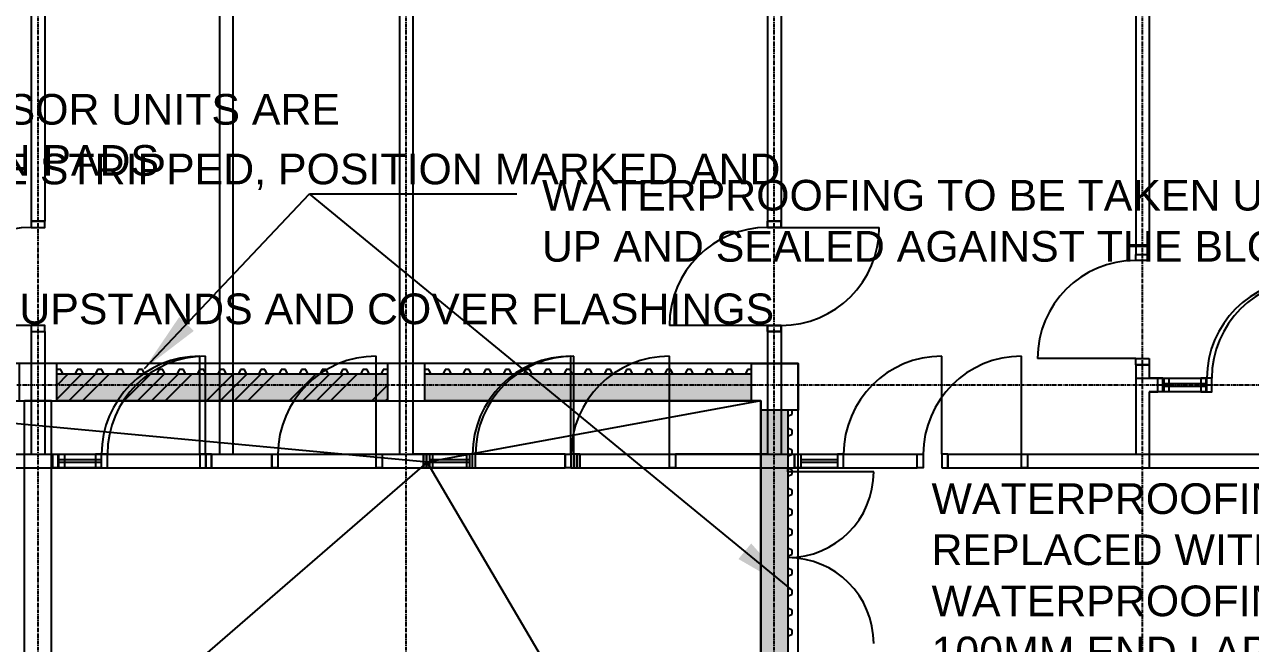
# Model space of a CAD drawing. Header units: millimetres. Extents: x -27283 to 30143, y -18440 to 22926.
# Drawn here: x 6357 to 16347, y 3168 to 8215 of the extents above; entities that cross this region are included whole.
import ezdxf

# ---------------------------------------------------------------- set-up
doc = ezdxf.new("R2010")
doc.units = ezdxf.units.MM
doc.linetypes.add('PCENTRE', pattern=[50.8, 31.75, -6.35, 6.35, -6.35])
doc.linetypes.add('PCENTRE2', pattern=[28.575, 19.05, -3.175, 3.175, -3.175])
for name, color, linetype in [('11th Floor - Doors Windows and Openings', 7, 'Continuous'), ('11th Floor - Walls', 7, 'Continuous'), ('Boundaries_and_building_grids', 140, 'PCENTRE2'), ('Lift Motor Room Roof - Hatch', 7, 'Continuous'), ('Lift Motor Room Roof - Roofs', 7, 'Continuous'), ('Lift Motor Room Roof - Structural Members', 7, 'Continuous'), ('Lift Motor Room Roof - Text and Leaders', 7, 'Continuous'), ('Lift Motor Room Roof - Walls', 7, 'Continuous'), ('Roof - Structural Members', 7, 'Continuous'), ('Roof - Text and Leaders', 7, 'Continuous'), ('Roof - Walls', 7, 'Continuous'), ('Sixth Floor - Doors Windows and Openings', 7, 'Continuous'), ('Sixth Floor - Walls', 7, 'Continuous'), ('Tenth Floor - Doors Windows and Openings', 7, 'Continuous'), ('Tenth Floor - Walls', 7, 'Continuous')]:
    doc.layers.add(name, color=color, linetype=linetype)
doc.styles.add('Arial1', font='arial.ttf')
doc.dimstyles.new('ISO-25', dxfattribs={"dimtxt": 2.5, "dimasz": 2.5, "dimexe": 1.25, "dimexo": 0.625, "dimtad": 1, "dimtxsty": 'Standard', "dimcen": 2.5, "dimadec": 0, "dimazin": 0, "dimtfac": 1, "dimtmove": 0, "dimatfit": 3, "dimfxl": 1, "dimarcsym": 0})
pattern_1 = [(90, (0, 0), (-25, 2e-15), [0.25, -199.75]), (90, (0.98, 2.5), (-25, 2e-15), [0.25, -199.75]), (90, (1.955, 5), (-25, 2e-15), [0.25, -199.75]), (90, (2.917, 7.5), (-25, 2e-15), [0.25, -199.75]), (90, (3.862, 10), (-25, 2e-15), [0.25, -199.75]), (90, (4.782, 12.5), (-25, 2e-15), [0.25, -199.75]), (90, (5.675, 15), (-25, 2e-15), [0.25, -199.75]), (90, (6.53, 17.5), (-25, 2e-15), [0.25, -199.75]), (90, (7.348, 20), (-25, 2e-15), [0.25, -199.75]), (90, (8.117, 22.5), (-25, 2e-15), [0.25, -199.75]), (90, (8.84, 25), (-25, 2e-15), [0.25, -199.75]), (90, (9.505, 27.5), (-25, 2e-15), [0.25, -199.75]), (90, (10.113, 30), (-25, 2e-15), [0.25, -199.75]), (90, (10.658, 32.5), (-25, 2e-15), [0.25, -199.75]), (90, (11.137, 35), (-25, 2e-15), [0.25, -199.75]), (90, (11.547, 37.5), (-25, 2e-15), [0.25, -199.75]), (90, (11.887, 40), (-25, 2e-15), [0.25, -199.75]), (90, (12.155, 42.5), (-25, 2e-15), [0.25, -199.75]), (90, (12.345, 45), (-25, 2e-15), [0.25, -199.75]), (90, (12.463, 47.5), (-25, 2e-15), [0.25, -199.75]), (90, (12.5, 50), (-25, 2e-15), [0.25, -199.75]), (90, (0.98, 97.5), (-25, 2e-15), [0.25, -199.75]), (90, (1.955, 95), (-25, 2e-15), [0.25, -199.75]), (90, (2.917, 92.5), (-25, 2e-15), [0.25, -199.75]), (90, (3.862, 90), (-25, 2e-15), [0.25, -199.75]), (90, (4.782, 87.5), (-25, 2e-15), [0.25, -199.75]), (90, (5.675, 85), (-25, 2e-15), [0.25, -199.75]), (90, (6.53, 82.5), (-25, 2e-15), [0.25, -199.75]), (90, (7.348, 80), (-25, 2e-15), [0.25, -199.75]), (90, (8.117, 77.5), (-25, 2e-15), [0.25, -199.75]), (90, (8.84, 75), (-25, 2e-15), [0.25, -199.75]), (90, (9.505, 72.5), (-25, 2e-15), [0.25, -199.75]), (90, (10.113, 70), (-25, 2e-15), [0.25, -199.75]), (90, (10.658, 67.5), (-25, 2e-15), [0.25, -199.75]), (90, (11.137, 65), (-25, 2e-15), [0.25, -199.75]), (90, (11.547, 62.5), (-25, 2e-15), [0.25, -199.75]), (90, (11.887, 60), (-25, 2e-15), [0.25, -199.75]), (90, (12.155, 57.5), (-25, 2e-15), [0.25, -199.75]), (90, (12.345, 55), (-25, 2e-15), [0.25, -199.75]), (90, (12.463, 52.5), (-25, 2e-15), [0.25, -199.75]), (90, (-0.98, 102.5), (-25, 2e-15), [0.25, -199.75]), (90, (-1.955, 105), (-25, 2e-15), [0.25, -199.75]), (90, (-2.917, 107.5), (-25, 2e-15), [0.25, -199.75]), (90, (-3.862, 110), (-25, 2e-15), [0.25, -199.75]), (90, (-4.782, 112.5), (-25, 2e-15), [0.25, -199.75]), (90, (-5.675, 115), (-25, 2e-15), [0.25, -199.75]), (90, (-6.53, 117.5), (-25, 2e-15), [0.25, -199.75]), (90, (-7.348, 120), (-25, 2e-15), [0.25, -199.75]), (90, (-8.117, 122.5), (-25, 2e-15), [0.25, -199.75]), (90, (-8.84, 125), (-25, 2e-15), [0.25, -199.75]), (90, (-9.505, 127.5), (-25, 2e-15), [0.25, -199.75]), (90, (-10.113, 130), (-25, 2e-15), [0.25, -199.75]), (90, (-10.658, 132.5), (-25, 2e-15), [0.25, -199.75]), (90, (-11.137, 135), (-25, 2e-15), [0.25, -199.75]), (90, (-11.547, 137.5), (-25, 2e-15), [0.25, -199.75]), (90, (-11.887, 140), (-25, 2e-15), [0.25, -199.75]), (90, (-12.155, 142.5), (-25, 2e-15), [0.25, -199.75]), (90, (-12.345, 145), (-25, 2e-15), [0.25, -199.75]), (90, (-12.463, 147.5), (-25, 2e-15), [0.25, -199.75]), (90, (-12.5, 150), (-25, 2e-15), [0.25, -199.75]), (90, (-0.98, 197.5), (-25, 2e-15), [0.25, -199.75]), (90, (-1.955, 195), (-25, 2e-15), [0.25, -199.75]), (90, (-2.917, 192.5), (-25, 2e-15), [0.25, -199.75]), (90, (-3.862, 190), (-25, 2e-15), [0.25, -199.75]), (90, (-4.782, 187.5), (-25, 2e-15), [0.25, -199.75]), (90, (-5.675, 185), (-25, 2e-15), [0.25, -199.75]), (90, (-6.53, 182.5), (-25, 2e-15), [0.25, -199.75]), (90, (-7.348, 180), (-25, 2e-15), [0.25, -199.75]), (90, (-8.117, 177.5), (-25, 2e-15), [0.25, -199.75]), (90, (-8.84, 175), (-25, 2e-15), [0.25, -199.75]), (90, (-9.505, 172.5), (-25, 2e-15), [0.25, -199.75]), (90, (-10.113, 170), (-25, 2e-15), [0.25, -199.75]), (90, (-10.658, 167.5), (-25, 2e-15), [0.25, -199.75]), (90, (-11.137, 165), (-25, 2e-15), [0.25, -199.75]), (90, (-11.547, 162.5), (-25, 2e-15), [0.25, -199.75]), (90, (-11.887, 160), (-25, 2e-15), [0.25, -199.75]), (90, (-12.155, 157.5), (-25, 2e-15), [0.25, -199.75]), (90, (-12.345, 155), (-25, 2e-15), [0.25, -199.75]), (90, (-12.463, 152.5), (-25, 2e-15), [0.25, -199.75]), (90, (0, 100), (-25, 2e-15), [0.25, -199.75])]

msp = doc.modelspace()

# ---------------------------------------------------------------- hatches: boundary and pattern name
at = {"layer": 'Lift Motor Room Roof - Hatch', "linetype": 'Continuous'}
h = msp.add_hatch(dxfattribs=at)
h.set_pattern_fill('ANSI34', color=9, scale=25, style=0)
h.paths.add_polyline_path([(6619.7, 5365.7), (6619.7, 5145.7), (9314.7, 5145.7), (9314.7, 5365.7)])
h = msp.add_hatch(dxfattribs=at)
h.set_pattern_fill('ANSI34', color=9, scale=25, style=0)
h.paths.add_polyline_path([(6619.7, 5365.7), (6619.7, 5145.7), (9314.7, 5145.7), (9314.7, 5365.7)])
h.paths.add_polyline_path([(6619.7, 5365.7), (6619.7, 5145.7), (9314.7, 5145.7), (9314.7, 5365.7)])
at = {"layer": 'Lift Motor Room Roof - Hatch', "linetype": 'Continuous', "lineweight": -3}
h = msp.add_hatch(dxfattribs=at)
h.set_pattern_fill('GENERAL', color=8, scale=25, style=0)
h.set_pattern_definition(pattern_1)
h.paths.add_polyline_path([(6619.7, 5365.7), (6619.7, 5145.7), (9314.7, 5145.7), (9314.7, 5365.7)])
h = msp.add_hatch(dxfattribs=at)
h.set_pattern_fill('GENERAL', color=8, scale=25, style=0)
h.set_pattern_definition(pattern_1)
h.paths.add_polyline_path([(9619.7, 5365.7), (9619.7, 5145.7), (12282.2, 5145.7), (12282.2, 5365.7)])
h = msp.add_hatch(dxfattribs=at)
h.set_pattern_fill('GENERAL', color=8, scale=25, style=0)
h.set_pattern_definition(pattern_1)
h.paths.add_polyline_path([(12357.2, 5070.7), (12357.2, 2428.2), (12577.2, 2428.2), (12577.2, 5070.7)])

# ---------------------------------------------------------------- linework, layer by layer
at = {"layer": '11th Floor - Doors Windows and Openings', "color": 1, "linetype": 'Continuous', "lineweight": -3}
for p, q in [((12522.2, 6560.7, 37950), (13322.2, 6560.7, 37950)), ((6412.2, 5760.7, 37950), (5612.2, 5760.7, 37950)), ((9222.7, 4710.7, 37950), (9222.7, 5510.7, 37950)), ((11612.2, 4710.7, 37950), (11612.2, 5510.7, 37950)), ((14481.3, 4710.7, 37950), (14481.3, 5510.7, 37950))]:
    msp.add_line(p, q, dxfattribs=at)
at = {"layer": '11th Floor - Doors Windows and Openings', "color": 1, "linetype": 'Continuous', "lineweight": -3, "elevation": 37950}
for points in [[(6412.2, 6610.7), (6412.2, 6560.7), (6522.2, 6560.7), (6522.2, 6610.7), (6412.2, 6610.7)], [(12522.2, 6560.7), (12522.2, 6610.7), (12412.2, 6610.7), (12412.2, 6560.7), (12522.2, 6560.7)], [(6412.2, 5760.7), (6412.2, 5710.7), (6522.2, 5710.7), (6522.2, 5760.7), (6412.2, 5760.7)], [(12522.2, 5710.7), (12522.2, 5760.7), (12412.2, 5760.7), (12412.2, 5710.7), (12522.2, 5710.7)], [(8372.7, 4710.7), (8422.7, 4710.7), (8422.7, 4600.7), (8372.7, 4600.7), (8372.7, 4710.7)], [(9222.7, 4710.7), (9272.7, 4710.7), (9272.7, 4600.7), (9222.7, 4600.7), (9222.7, 4710.7)], [(10762.2, 4710.7), (10812.2, 4710.7), (10812.2, 4600.7), (10762.2, 4600.7), (10762.2, 4710.7)], [(11612.2, 4710.7), (11662.2, 4710.7), (11662.2, 4600.7), (11612.2, 4600.7), (11612.2, 4710.7)], [(13631.3, 4710.7), (13681.3, 4710.7), (13681.3, 4600.7), (13631.3, 4600.7), (13631.3, 4710.7)], [(14481.3, 4710.7), (14531.3, 4710.7), (14531.3, 4600.7), (14481.3, 4600.7), (14481.3, 4710.7)]]:
    msp.add_lwpolyline(points, dxfattribs=at)
at = {"layer": '11th Floor - Doors Windows and Openings', "color": 1, "linetype": 'Continuous', "lineweight": -3}
for centre, start, end in [((6412.2, 5760.7, 37950), 90, 180), ((12522.2, 6560.7, 37950), 270, 0), ((9222.7, 4710.7, 37950), 90, 180), ((11612.2, 4710.7, 37950), 90, 180), ((14481.3, 4710.7, 37950), 90, 180)]:
    msp.add_arc(centre, 800, start, end, dxfattribs=at)
at = {"layer": '11th Floor - Walls', "color": 2, "linetype": 'Continuous'}
for p, q in [((6412.2, 9575.7, 37950), (6412.2, 6610.7, 37950)), ((6522.2, 9575.7, 37950), (6522.2, 6610.7, 37950)), ((12412.2, 9575.7, 37950), (12412.2, 6610.7, 37950)), ((12522.2, 9575.7, 37950), (12522.2, 6610.7, 37950)), ((9412.2, 8455.7, 37950), (9412.2, 4710.7, 37950)), ((9522.2, 8455.7, 37950), (9522.2, 4710.7, 37950)), ((6412.2, 6610.7, 37950), (6522.2, 6610.7, 37950)), ((12522.2, 6610.7, 37950), (12412.2, 6610.7, 37950)), ((6412.2, 5710.7, 37950), (6522.2, 5710.7, 37950)), ((6412.2, 5710.7, 37950), (6412.2, 4710.7, 37950)), ((6522.2, 5710.7, 37950), (6522.2, 4710.7, 37950)), ((12412.2, 5710.7, 37950), (12412.2, 4710.7, 37950)), ((12522.2, 5710.7, 37950), (12412.2, 5710.7, 37950)), ((12522.2, 5710.7, 37950), (12522.2, 4710.7, 37950)), ((5612.2, 4710.7, 37950), (6412.2, 4710.7, 37950)), ((6522.2, 4710.7, 37950), (8372.7, 4710.7, 37950)), ((8372.7, 4710.7, 37950), (8372.7, 4600.7, 37950)), ((9272.7, 4710.7, 37950), (9412.2, 4710.7, 37950)), ((9272.7, 4710.7, 37950), (9272.7, 4600.7, 37950)), ((10762.2, 4710.7, 37950), (9522.2, 4710.7, 37950)), ((10762.2, 4710.7, 37950), (10762.2, 4600.7, 37950)), ((12412.2, 4710.7, 37950), (11662.2, 4710.7, 37950)), ((11662.2, 4710.7, 37950), (11662.2, 4600.7, 37950)), ((12522.2, 4710.7, 37950), (13631.3, 4710.7, 37950)), ((13631.3, 4600.7, 37950), (13631.3, 4710.7, 37950)), ((14531.3, 4710.7, 37950), (14531.3, 4600.7, 37950)), ((14531.3, 4710.7, 37950), (18412.2, 4710.7, 37950)), ((5612.2, 4600.7, 37950), (8372.7, 4600.7, 37950)), ((9272.7, 4600.7, 37950), (10762.2, 4600.7, 37950)), ((11662.2, 4600.7, 37950), (13631.3, 4600.7, 37950)), ((14531.3, 4600.7, 37950), (18412.2, 4600.7, 37950))]:
    msp.add_line(p, q, dxfattribs=at)
at = {"layer": 'Boundaries_and_building_grids', "color": 140, "linetype": 'PCENTRE', "lineweight": -3}
for p, q in [((6467.2, -11774.3), (6467.2, 11825.7)), ((9467.2, -11774.3), (9467.2, 11825.7)), ((12467.2, -11774.3), (12467.2, 11825.7)), ((15467.2, -11774.3), (15467.2, 11825.7)), ((-27282.8, 5275.7), (25217.2, 5275.7))]:
    msp.add_line(p, q, dxfattribs=at)
at = {"layer": 'Lift Motor Room Roof - Roofs', "color": 4, "linetype": 'Continuous', "lineweight": -3}
for p, q in [((6619.7, 5365.7, 46830), (9314.7, 5365.7, 46830)), ((9619.7, 5365.7, 46830), (12282.2, 5365.7, 46830)), ((12577.2, 5070.7, 46830), (12577.2, 2428.2, 46830))]:
    msp.add_line(p, q, dxfattribs=at)
at = {"layer": 'Lift Motor Room Roof - Roofs', "color": 3, "linetype": 'Continuous', "lineweight": -3}
for p, q in [((-14422.8, 5145.7, 46830), (12357.2, 5145.7, 46830)), ((12357.2, 5145.7, 46830), (12357.2, -5094.3, 46830))]:
    msp.add_line(p, q, dxfattribs=at)
at = {"layer": 'Lift Motor Room Roof - Roofs', "color": 1, "linetype": 'Continuous', "lineweight": -3}
for p, q in [((9637.2, 4645.7, 46830), (4302.2, 5145.7, 46830)), ((12357.2, 5145.7, 46830), (9637.2, 4645.7, 46830)), ((9637.2, 4645.7, 46830), (4302.2, 25.7, 46830)), ((12357.2, 25.7, 46830), (9637.2, 4645.7, 46830))]:
    msp.add_line(p, q, dxfattribs=at)
at = {"layer": 'Lift Motor Room Roof - Structural Members', "color": 5, "linetype": 'Continuous', "lineweight": -3, "elevation": 46830}
for points in [[(6314.7, 5450.7), (6314.7, 5145.7), (6619.7, 5145.7), (6619.7, 5450.7)], [(9314.7, 5450.7), (9314.7, 5145.7), (9619.7, 5145.7), (9619.7, 5450.7)], [(12282.2, 5450.7), (12662.2, 5450.7), (12662.2, 5070.7), (12357.2, 5070.7), (12357.2, 5145.7), (12282.2, 5145.7)]]:
    msp.add_lwpolyline(points, close=True, dxfattribs=at)
at = {"layer": 'Lift Motor Room Roof - Walls', "color": 1, "linetype": 'Continuous'}
for p, q in [((6653.6, 5401.6, 46830), (6619.7, 5401.6, 46830)), ((6670.1, 5365.7, 46830), (6653.6, 5401.6, 46830)), ((6786, 5401.6, 46830), (6769.5, 5365.7, 46830)), ((6820, 5401.6, 46830), (6786, 5401.6, 46830)), ((6836.4, 5365.7, 46830), (6820, 5401.6, 46830)), ((6952.3, 5401.6, 46830), (6935.8, 5365.7, 46830)), ((6986.3, 5401.6, 46830), (6952.3, 5401.6, 46830)), ((7002.8, 5365.7, 46830), (6986.3, 5401.6, 46830)), ((7118.6, 5401.6, 46830), (7102.2, 5365.7, 46830)), ((7152.6, 5401.6, 46830), (7118.6, 5401.6, 46830)), ((7169.1, 5365.7, 46830), (7152.6, 5401.6, 46830)), ((7285, 5401.6, 46830), (7268.5, 5365.7, 46830)), ((7318.9, 5401.6, 46830), (7285, 5401.6, 46830)), ((7335.4, 5365.7, 46830), (7318.9, 5401.6, 46830)), ((7451.3, 5401.6, 46830), (7434.8, 5365.7, 46830)), ((7485.2, 5401.6, 46830), (7451.3, 5401.6, 46830)), ((7501.7, 5365.7, 46830), (7485.2, 5401.6, 46830)), ((7617.6, 5401.6, 46830), (7601.1, 5365.7, 46830)), ((7651.5, 5401.6, 46830), (7617.6, 5401.6, 46830)), ((7668, 5365.7, 46830), (7651.5, 5401.6, 46830)), ((7783.9, 5401.6, 46830), (7767.4, 5365.7, 46830)), ((7817.8, 5401.6, 46830), (7783.9, 5401.6, 46830)), ((7834.3, 5365.7, 46830), (7817.8, 5401.6, 46830)), ((7950.2, 5401.6, 46830), (7933.7, 5365.7, 46830)), ((7984.2, 5401.6, 46830), (7950.2, 5401.6, 46830)), ((8000.7, 5365.7, 46830), (7984.2, 5401.6, 46830)), ((8116.5, 5401.6, 46830), (8100.1, 5365.7, 46830)), ((8150.5, 5401.6, 46830), (8116.5, 5401.6, 46830)), ((8167, 5365.7, 46830), (8150.5, 5401.6, 46830)), ((8282.9, 5401.6, 46830), (8266.4, 5365.7, 46830)), ((8316.8, 5401.6, 46830), (8282.9, 5401.6, 46830)), ((8333.3, 5365.7, 46830), (8316.8, 5401.6, 46830)), ((8449.2, 5401.6, 46830), (8432.7, 5365.7, 46830)), ((8483.1, 5401.6, 46830), (8449.2, 5401.6, 46830)), ((8499.6, 5365.7, 46830), (8483.1, 5401.6, 46830)), ((8615.5, 5401.6, 46830), (8599, 5365.7, 46830)), ((8649.4, 5401.6, 46830), (8615.5, 5401.6, 46830)), ((8665.9, 5365.7, 46830), (8649.4, 5401.6, 46830)), ((8781.8, 5401.6, 46830), (8765.3, 5365.7, 46830)), ((8815.7, 5401.6, 46830), (8781.8, 5401.6, 46830)), ((8832.2, 5365.7, 46830), (8815.7, 5401.6, 46830)), ((8948.1, 5401.6, 46830), (8931.6, 5365.7, 46830)), ((8982.1, 5401.6, 46830), (8948.1, 5401.6, 46830)), ((8998.5, 5365.7, 46830), (8982.1, 5401.6, 46830)), ((9114.4, 5401.6, 46830), (9097.9, 5365.7, 46830)), ((9148.4, 5401.6, 46830), (9114.4, 5401.6, 46830)), ((9164.9, 5365.7, 46830), (9148.4, 5401.6, 46830)), ((9280.8, 5401.6, 46830), (9264.3, 5365.7, 46830)), ((9314.7, 5401.6, 46830), (9280.8, 5401.6, 46830)), ((9653.2, 5401.6, 46830), (9619.7, 5401.6, 46830)), ((9669.5, 5366.2, 46830), (9653.2, 5401.6, 46830)), ((9784, 5401.6, 46830), (9767.7, 5366.2, 46830)), ((9817.5, 5401.6, 46830), (9784, 5401.6, 46830)), ((9833.8, 5366.2, 46830), (9817.5, 5401.6, 46830)), ((9948.3, 5401.6, 46830), (9932, 5366.2, 46830)), ((9981.8, 5401.6, 46830), (9948.3, 5401.6, 46830)), ((9998.1, 5366.2, 46830), (9981.8, 5401.6, 46830)), ((10112.6, 5401.6, 46830), (10096.3, 5366.2, 46830)), ((10146.2, 5401.6, 46830), (10112.6, 5401.6, 46830)), ((10162.4, 5366.2, 46830), (10146.2, 5401.6, 46830)), ((10276.9, 5401.6, 46830), (10260.6, 5366.2, 46830)), ((10310.5, 5401.6, 46830), (10276.9, 5401.6, 46830)), ((10326.8, 5366.2, 46830), (10310.5, 5401.6, 46830)), ((10441.2, 5401.6, 46830), (10425, 5366.2, 46830)), ((10474.8, 5401.6, 46830), (10441.2, 5401.6, 46830)), ((10491.1, 5366.2, 46830), (10474.8, 5401.6, 46830)), ((10605.6, 5401.6, 46830), (10589.3, 5366.2, 46830)), ((10639.1, 5401.6, 46830), (10605.6, 5401.6, 46830)), ((10655.4, 5366.2, 46830), (10639.1, 5401.6, 46830)), ((10769.9, 5401.6, 46830), (10753.6, 5366.2, 46830)), ((10803.4, 5401.6, 46830), (10769.9, 5401.6, 46830)), ((10819.7, 5366.2, 46830), (10803.4, 5401.6, 46830)), ((10934.2, 5401.6, 46830), (10917.9, 5366.2, 46830)), ((10967.7, 5401.6, 46830), (10934.2, 5401.6, 46830)), ((10984, 5366.2, 46830), (10967.7, 5401.6, 46830)), ((11098.5, 5401.6, 46830), (11082.2, 5366.2, 46830)), ((11132, 5401.6, 46830), (11098.5, 5401.6, 46830)), ((11148.3, 5366.2, 46830), (11132, 5401.6, 46830)), ((11262.8, 5401.6, 46830), (11246.5, 5366.2, 46830)), ((11296.3, 5401.6, 46830), (11262.8, 5401.6, 46830)), ((11312.6, 5366.2, 46830), (11296.3, 5401.6, 46830)), ((11427.1, 5401.6, 46830), (11410.8, 5366.2, 46830)), ((11460.6, 5401.6, 46830), (11427.1, 5401.6, 46830)), ((11476.9, 5366.2, 46830), (11460.6, 5401.6, 46830)), ((11591.4, 5401.6, 46830), (11575.1, 5366.2, 46830)), ((11625, 5401.6, 46830), (11591.4, 5401.6, 46830)), ((11641.2, 5366.2, 46830), (11625, 5401.6, 46830)), ((11755.7, 5401.6, 46830), (11739.4, 5366.2, 46830)), ((11789.3, 5401.6, 46830), (11755.7, 5401.6, 46830)), ((11805.6, 5366.2, 46830), (11789.3, 5401.6, 46830)), ((11920, 5401.6, 46830), (11903.8, 5366.2, 46830)), ((11953.6, 5401.6, 46830), (11920, 5401.6, 46830)), ((11969.9, 5366.2, 46830), (11953.6, 5401.6, 46830)), ((12084.4, 5401.6, 46830), (12068.1, 5366.2, 46830)), ((12117.9, 5401.6, 46830), (12084.4, 5401.6, 46830)), ((12134.2, 5366.2, 46830), (12117.9, 5401.6, 46830)), ((12248.7, 5401.6, 46830), (12232.4, 5366.2, 46830)), ((12282.2, 5401.6, 46830), (12248.7, 5401.6, 46830)), ((6670.1, 5365.7, 46830), (6769.5, 5365.7, 46830)), ((6836.4, 5365.7, 46830), (6935.8, 5365.7, 46830)), ((7002.8, 5365.7, 46830), (7102.2, 5365.7, 46830)), ((7169.1, 5365.7, 46830), (7268.5, 5365.7, 46830)), ((7335.4, 5365.7, 46830), (7434.8, 5365.7, 46830)), ((7501.7, 5365.7, 46830), (7601.1, 5365.7, 46830)), ((7668, 5365.7, 46830), (7767.4, 5365.7, 46830)), ((7834.3, 5365.7, 46830), (7933.7, 5365.7, 46830)), ((8000.7, 5365.7, 46830), (8100.1, 5365.7, 46830)), ((8167, 5365.7, 46830), (8266.4, 5365.7, 46830)), ((8333.3, 5365.7, 46830), (8432.7, 5365.7, 46830)), ((8499.6, 5365.7, 46830), (8599, 5365.7, 46830)), ((8665.9, 5365.7, 46830), (8765.3, 5365.7, 46830)), ((8832.2, 5365.7, 46830), (8931.6, 5365.7, 46830)), ((8998.5, 5365.7, 46830), (9097.9, 5365.7, 46830)), ((9164.9, 5365.7, 46830), (9264.3, 5365.7, 46830)), ((9669.5, 5366.2, 46830), (9767.7, 5366.2, 46830)), ((9833.8, 5366.2, 46830), (9932, 5366.2, 46830)), ((9998.1, 5366.2, 46830), (10096.3, 5366.2, 46830)), ((10162.4, 5366.2, 46830), (10260.6, 5366.2, 46830)), ((10326.8, 5366.2, 46830), (10425, 5366.2, 46830)), ((10491.1, 5366.2, 46830), (10589.3, 5366.2, 46830)), ((10655.4, 5366.2, 46830), (10753.6, 5366.2, 46830)), ((10819.7, 5366.2, 46830), (10917.9, 5366.2, 46830)), ((10984, 5366.2, 46830), (11082.2, 5366.2, 46830)), ((11148.3, 5366.2, 46830), (11246.5, 5366.2, 46830)), ((11312.6, 5366.2, 46830), (11410.8, 5366.2, 46830)), ((11476.9, 5366.2, 46830), (11575.1, 5366.2, 46830)), ((11641.2, 5366.2, 46830), (11739.4, 5366.2, 46830)), ((11805.6, 5366.2, 46830), (11903.8, 5366.2, 46830)), ((11969.9, 5366.2, 46830), (12068.1, 5366.2, 46830)), ((12134.2, 5366.2, 46830), (12232.4, 5366.2, 46830)), ((12577.9, 5021.3, 46830), (12613.1, 5037.4, 46830)), ((12577.9, 5021.3, 46830), (12577.9, 4923.8, 46830)), ((12613.1, 5037.4, 46830), (12613.1, 5070.7, 46830)), ((12613.1, 4907.6, 46830), (12577.9, 4923.8, 46830)), ((12613.1, 4874.4, 46830), (12613.1, 4907.6, 46830)), ((12577.9, 4858.2, 46830), (12613.1, 4874.4, 46830)), ((12577.9, 4858.2, 46830), (12577.9, 4760.7, 46830)), ((12613.1, 4744.6, 46830), (12577.9, 4760.7, 46830)), ((12577.9, 4695.1, 46830), (12613.1, 4711.3, 46830)), ((12613.1, 4711.3, 46830), (12613.1, 4744.6, 46830)), ((12577.9, 4695.1, 46830), (12577.9, 4597.7, 46830)), ((12613.1, 4581.5, 46830), (12577.9, 4597.7, 46830)), ((12577.9, 4532.1, 46830), (12613.1, 4548.2, 46830)), ((12577.9, 4532.1, 46830), (12577.9, 4434.6, 46830)), ((12613.1, 4548.2, 46830), (12613.1, 4581.5, 46830)), ((12613.1, 4418.4, 46830), (12577.9, 4434.6, 46830)), ((12613.1, 4385.1, 46830), (12613.1, 4418.4, 46830)), ((12577.9, 4369, 46830), (12613.1, 4385.1, 46830)), ((12577.9, 4369, 46830), (12577.9, 4271.5, 46830)), ((12613.1, 4255.3, 46830), (12577.9, 4271.5, 46830)), ((12577.9, 4205.9, 46830), (12613.1, 4222.1, 46830)), ((12577.9, 4205.9, 46830), (12577.9, 4108.4, 46830)), ((12613.1, 4222.1, 46830), (12613.1, 4255.3, 46830)), ((12613.1, 4092.3, 46830), (12577.9, 4108.4, 46830)), ((12577.9, 4042.8, 46830), (12613.1, 4059, 46830)), ((12577.9, 4042.8, 46830), (12577.9, 3945.4, 46830)), ((12613.1, 4059, 46830), (12613.1, 4092.3, 46830)), ((12613.1, 3929.2, 46830), (12577.9, 3945.4, 46830)), ((12613.1, 3895.9, 46830), (12613.1, 3929.2, 46830)), ((12577.9, 3879.7, 46830), (12613.1, 3895.9, 46830)), ((12577.9, 3879.7, 46830), (12577.9, 3782.3, 46830)), ((12613.1, 3766.1, 46830), (12577.9, 3782.3, 46830)), ((12577.9, 3716.7, 46830), (12613.1, 3732.8, 46830)), ((12577.9, 3716.7, 46830), (12577.9, 3619.2, 46830)), ((12613.1, 3732.8, 46830), (12613.1, 3766.1, 46830)), ((12613.1, 3603, 46830), (12577.9, 3619.2, 46830)), ((12613.1, 3569.8, 46830), (12613.1, 3603, 46830)), ((12577.9, 3553.6, 46830), (12613.1, 3569.8, 46830)), ((12577.9, 3553.6, 46830), (12577.9, 3456.1, 46830)), ((12613.1, 3440, 46830), (12577.9, 3456.1, 46830)), ((12577.9, 3390.5, 46830), (12613.1, 3406.7, 46830)), ((12613.1, 3406.7, 46830), (12613.1, 3440, 46830)), ((12577.9, 3390.5, 46830), (12577.9, 3293.1, 46830)), ((12613.1, 3276.9, 46830), (12577.9, 3293.1, 46830)), ((12577.9, 3227.4, 46830), (12613.1, 3243.6, 46830)), ((12577.9, 3227.4, 46830), (12577.9, 3130, 46830)), ((12613.1, 3243.6, 46830), (12613.1, 3276.9, 46830))]:
    msp.add_line(p, q, dxfattribs=at)
at = {"layer": 'Lift Motor Room Roof - Walls', "color": 2, "linetype": 'Continuous', "elevation": 46830}
msp.add_lwpolyline([(-14727.8, 5450.7), (-14727.8, -5399.3), (12662.2, -5399.3), (12662.2, 5450.7)], close=True, dxfattribs=at)
at = {"layer": 'Roof - Structural Members', "color": 5, "linetype": 'Continuous', "lineweight": -3, "elevation": 42250}
for points in [[(6314.7, 5450.7), (6314.7, 5145.7), (6619.7, 5145.7), (6619.7, 5450.7)], [(9314.7, 5450.7), (9314.7, 5145.7), (9619.7, 5145.7), (9619.7, 5450.7)], [(12282.2, 5450.7), (12662.2, 5450.7), (12662.2, 5070.7), (12357.2, 5070.7), (12357.2, 5145.7), (12282.2, 5145.7)]]:
    msp.add_lwpolyline(points, close=True, dxfattribs=at)
at = {"layer": 'Roof - Walls', "color": 1, "linetype": 'Continuous'}
for p, q in [((6653.6, 5401.6, 42250), (6619.7, 5401.6, 42250)), ((6670.1, 5365.7, 42250), (6653.6, 5401.6, 42250)), ((6786, 5401.6, 42250), (6769.5, 5365.7, 42250)), ((6820, 5401.6, 42250), (6786, 5401.6, 42250)), ((6836.4, 5365.7, 42250), (6820, 5401.6, 42250)), ((6952.3, 5401.6, 42250), (6935.8, 5365.7, 42250)), ((6986.3, 5401.6, 42250), (6952.3, 5401.6, 42250)), ((7002.8, 5365.7, 42250), (6986.3, 5401.6, 42250)), ((7118.6, 5401.6, 42250), (7102.2, 5365.7, 42250)), ((7152.6, 5401.6, 42250), (7118.6, 5401.6, 42250)), ((7169.1, 5365.7, 42250), (7152.6, 5401.6, 42250)), ((7285, 5401.6, 42250), (7268.5, 5365.7, 42250)), ((7318.9, 5401.6, 42250), (7285, 5401.6, 42250)), ((7335.4, 5365.7, 42250), (7318.9, 5401.6, 42250)), ((7451.3, 5401.6, 42250), (7434.8, 5365.7, 42250)), ((7485.2, 5401.6, 42250), (7451.3, 5401.6, 42250)), ((7501.7, 5365.7, 42250), (7485.2, 5401.6, 42250)), ((7617.6, 5401.6, 42250), (7601.1, 5365.7, 42250)), ((7651.5, 5401.6, 42250), (7617.6, 5401.6, 42250)), ((7668, 5365.7, 42250), (7651.5, 5401.6, 42250)), ((7783.9, 5401.6, 42250), (7767.4, 5365.7, 42250)), ((7817.8, 5401.6, 42250), (7783.9, 5401.6, 42250)), ((7834.3, 5365.7, 42250), (7817.8, 5401.6, 42250)), ((7950.2, 5401.6, 42250), (7933.7, 5365.7, 42250)), ((7984.2, 5401.6, 42250), (7950.2, 5401.6, 42250)), ((8000.7, 5365.7, 42250), (7984.2, 5401.6, 42250)), ((8116.5, 5401.6, 42250), (8100.1, 5365.7, 42250)), ((8150.5, 5401.6, 42250), (8116.5, 5401.6, 42250)), ((8167, 5365.7, 42250), (8150.5, 5401.6, 42250)), ((8282.9, 5401.6, 42250), (8266.4, 5365.7, 42250)), ((8316.8, 5401.6, 42250), (8282.9, 5401.6, 42250)), ((8333.3, 5365.7, 42250), (8316.8, 5401.6, 42250)), ((8449.2, 5401.6, 42250), (8432.7, 5365.7, 42250)), ((8483.1, 5401.6, 42250), (8449.2, 5401.6, 42250)), ((8499.6, 5365.7, 42250), (8483.1, 5401.6, 42250)), ((8615.5, 5401.6, 42250), (8599, 5365.7, 42250)), ((8649.4, 5401.6, 42250), (8615.5, 5401.6, 42250)), ((8665.9, 5365.7, 42250), (8649.4, 5401.6, 42250)), ((8781.8, 5401.6, 42250), (8765.3, 5365.7, 42250)), ((8815.7, 5401.6, 42250), (8781.8, 5401.6, 42250)), ((8832.2, 5365.7, 42250), (8815.7, 5401.6, 42250)), ((8948.1, 5401.6, 42250), (8931.6, 5365.7, 42250)), ((8982.1, 5401.6, 42250), (8948.1, 5401.6, 42250)), ((8998.5, 5365.7, 42250), (8982.1, 5401.6, 42250)), ((9114.4, 5401.6, 42250), (9097.9, 5365.7, 42250)), ((9148.4, 5401.6, 42250), (9114.4, 5401.6, 42250)), ((9164.9, 5365.7, 42250), (9148.4, 5401.6, 42250)), ((9280.8, 5401.6, 42250), (9264.3, 5365.7, 42250)), ((9314.7, 5401.6, 42250), (9280.8, 5401.6, 42250)), ((9653.2, 5401.6, 42250), (9619.7, 5401.6, 42250)), ((9669.5, 5366.2, 42250), (9653.2, 5401.6, 42250)), ((9784, 5401.6, 42250), (9767.7, 5366.2, 42250)), ((9817.5, 5401.6, 42250), (9784, 5401.6, 42250)), ((9833.8, 5366.2, 42250), (9817.5, 5401.6, 42250)), ((9948.3, 5401.6, 42250), (9932, 5366.2, 42250)), ((9981.8, 5401.6, 42250), (9948.3, 5401.6, 42250)), ((9998.1, 5366.2, 42250), (9981.8, 5401.6, 42250)), ((10112.6, 5401.6, 42250), (10096.3, 5366.2, 42250)), ((10146.2, 5401.6, 42250), (10112.6, 5401.6, 42250)), ((10162.4, 5366.2, 42250), (10146.2, 5401.6, 42250)), ((10276.9, 5401.6, 42250), (10260.6, 5366.2, 42250)), ((10310.5, 5401.6, 42250), (10276.9, 5401.6, 42250)), ((10326.8, 5366.2, 42250), (10310.5, 5401.6, 42250)), ((10441.2, 5401.6, 42250), (10425, 5366.2, 42250)), ((10474.8, 5401.6, 42250), (10441.2, 5401.6, 42250)), ((10491.1, 5366.2, 42250), (10474.8, 5401.6, 42250)), ((10605.6, 5401.6, 42250), (10589.3, 5366.2, 42250)), ((10639.1, 5401.6, 42250), (10605.6, 5401.6, 42250)), ((10655.4, 5366.2, 42250), (10639.1, 5401.6, 42250)), ((10769.9, 5401.6, 42250), (10753.6, 5366.2, 42250)), ((10803.4, 5401.6, 42250), (10769.9, 5401.6, 42250)), ((10819.7, 5366.2, 42250), (10803.4, 5401.6, 42250)), ((10934.2, 5401.6, 42250), (10917.9, 5366.2, 42250)), ((10967.7, 5401.6, 42250), (10934.2, 5401.6, 42250)), ((10984, 5366.2, 42250), (10967.7, 5401.6, 42250)), ((11098.5, 5401.6, 42250), (11082.2, 5366.2, 42250)), ((11132, 5401.6, 42250), (11098.5, 5401.6, 42250)), ((11148.3, 5366.2, 42250), (11132, 5401.6, 42250)), ((11262.8, 5401.6, 42250), (11246.5, 5366.2, 42250)), ((11296.3, 5401.6, 42250), (11262.8, 5401.6, 42250)), ((11312.6, 5366.2, 42250), (11296.3, 5401.6, 42250)), ((11427.1, 5401.6, 42250), (11410.8, 5366.2, 42250)), ((11460.6, 5401.6, 42250), (11427.1, 5401.6, 42250)), ((11476.9, 5366.2, 42250), (11460.6, 5401.6, 42250)), ((11591.4, 5401.6, 42250), (11575.1, 5366.2, 42250)), ((11625, 5401.6, 42250), (11591.4, 5401.6, 42250)), ((11641.2, 5366.2, 42250), (11625, 5401.6, 42250)), ((11755.7, 5401.6, 42250), (11739.4, 5366.2, 42250)), ((11789.3, 5401.6, 42250), (11755.7, 5401.6, 42250)), ((11805.6, 5366.2, 42250), (11789.3, 5401.6, 42250)), ((11920, 5401.6, 42250), (11903.8, 5366.2, 42250)), ((11953.6, 5401.6, 42250), (11920, 5401.6, 42250)), ((11969.9, 5366.2, 42250), (11953.6, 5401.6, 42250)), ((12084.4, 5401.6, 42250), (12068.1, 5366.2, 42250)), ((12117.9, 5401.6, 42250), (12084.4, 5401.6, 42250)), ((12134.2, 5366.2, 42250), (12117.9, 5401.6, 42250)), ((12248.7, 5401.6, 42250), (12232.4, 5366.2, 42250)), ((12282.2, 5401.6, 42250), (12248.7, 5401.6, 42250)), ((6670.1, 5365.7, 42250), (6769.5, 5365.7, 42250)), ((6836.4, 5365.7, 42250), (6935.8, 5365.7, 42250)), ((7002.8, 5365.7, 42250), (7102.2, 5365.7, 42250)), ((7169.1, 5365.7, 42250), (7268.5, 5365.7, 42250)), ((7335.4, 5365.7, 42250), (7434.8, 5365.7, 42250)), ((7501.7, 5365.7, 42250), (7601.1, 5365.7, 42250)), ((7668, 5365.7, 42250), (7767.4, 5365.7, 42250)), ((7834.3, 5365.7, 42250), (7933.7, 5365.7, 42250)), ((8000.7, 5365.7, 42250), (8100.1, 5365.7, 42250)), ((8167, 5365.7, 42250), (8266.4, 5365.7, 42250)), ((8333.3, 5365.7, 42250), (8432.7, 5365.7, 42250)), ((8499.6, 5365.7, 42250), (8599, 5365.7, 42250)), ((8665.9, 5365.7, 42250), (8765.3, 5365.7, 42250)), ((8832.2, 5365.7, 42250), (8931.6, 5365.7, 42250)), ((8998.5, 5365.7, 42250), (9097.9, 5365.7, 42250)), ((9164.9, 5365.7, 42250), (9264.3, 5365.7, 42250)), ((9669.5, 5366.2, 42250), (9767.7, 5366.2, 42250)), ((9833.8, 5366.2, 42250), (9932, 5366.2, 42250)), ((9998.1, 5366.2, 42250), (10096.3, 5366.2, 42250)), ((10162.4, 5366.2, 42250), (10260.6, 5366.2, 42250)), ((10326.8, 5366.2, 42250), (10425, 5366.2, 42250)), ((10491.1, 5366.2, 42250), (10589.3, 5366.2, 42250)), ((10655.4, 5366.2, 42250), (10753.6, 5366.2, 42250)), ((10819.7, 5366.2, 42250), (10917.9, 5366.2, 42250)), ((10984, 5366.2, 42250), (11082.2, 5366.2, 42250)), ((11148.3, 5366.2, 42250), (11246.5, 5366.2, 42250)), ((11312.6, 5366.2, 42250), (11410.8, 5366.2, 42250)), ((11476.9, 5366.2, 42250), (11575.1, 5366.2, 42250)), ((11641.2, 5366.2, 42250), (11739.4, 5366.2, 42250)), ((11805.6, 5366.2, 42250), (11903.8, 5366.2, 42250)), ((11969.9, 5366.2, 42250), (12068.1, 5366.2, 42250)), ((12134.2, 5366.2, 42250), (12232.4, 5366.2, 42250)), ((12577.9, 5021.3, 42250), (12613.1, 5037.4, 42250)), ((12577.9, 5021.3, 42250), (12577.9, 4923.8, 42250)), ((12613.1, 5037.4, 42250), (12613.1, 5070.7, 42250)), ((12613.1, 4907.6, 42250), (12577.9, 4923.8, 42250)), ((12613.1, 4874.4, 42250), (12613.1, 4907.6, 42250)), ((12577.9, 4858.2, 42250), (12613.1, 4874.4, 42250)), ((12577.9, 4858.2, 42250), (12577.9, 4760.7, 42250)), ((12613.1, 4744.6, 42250), (12577.9, 4760.7, 42250)), ((12577.9, 4695.1, 42250), (12613.1, 4711.3, 42250)), ((12613.1, 4711.3, 42250), (12613.1, 4744.6, 42250)), ((12577.9, 4695.1, 42250), (12577.9, 4597.7, 42250)), ((12613.1, 4581.5, 42250), (12577.9, 4597.7, 42250)), ((12577.9, 4532.1, 42250), (12613.1, 4548.2, 42250)), ((12577.9, 4532.1, 42250), (12577.9, 4434.6, 42250)), ((12613.1, 4548.2, 42250), (12613.1, 4581.5, 42250)), ((12613.1, 4418.4, 42250), (12577.9, 4434.6, 42250)), ((12613.1, 4385.1, 42250), (12613.1, 4418.4, 42250)), ((12577.9, 4369, 42250), (12613.1, 4385.1, 42250)), ((12577.9, 4369, 42250), (12577.9, 4271.5, 42250)), ((12613.1, 4255.3, 42250), (12577.9, 4271.5, 42250)), ((12577.9, 4205.9, 42250), (12613.1, 4222.1, 42250)), ((12577.9, 4205.9, 42250), (12577.9, 4108.4, 42250)), ((12613.1, 4222.1, 42250), (12613.1, 4255.3, 42250)), ((12613.1, 4092.3, 42250), (12577.9, 4108.4, 42250)), ((12577.9, 4042.8, 42250), (12613.1, 4059, 42250)), ((12577.9, 4042.8, 42250), (12577.9, 3945.4, 42250)), ((12613.1, 4059, 42250), (12613.1, 4092.3, 42250)), ((12613.1, 3929.2, 42250), (12577.9, 3945.4, 42250)), ((12613.1, 3895.9, 42250), (12613.1, 3929.2, 42250)), ((12577.9, 3879.7, 42250), (12613.1, 3895.9, 42250)), ((12577.9, 3879.7, 42250), (12577.9, 3782.3, 42250)), ((12613.1, 3766.1, 42250), (12577.9, 3782.3, 42250)), ((12577.9, 3716.7, 42250), (12613.1, 3732.8, 42250)), ((12577.9, 3716.7, 42250), (12577.9, 3619.2, 42250)), ((12613.1, 3732.8, 42250), (12613.1, 3766.1, 42250)), ((12613.1, 3603, 42250), (12577.9, 3619.2, 42250)), ((12613.1, 3569.8, 42250), (12613.1, 3603, 42250)), ((12577.9, 3553.6, 42250), (12613.1, 3569.8, 42250)), ((12577.9, 3553.6, 42250), (12577.9, 3456.1, 42250)), ((12613.1, 3440, 42250), (12577.9, 3456.1, 42250)), ((12577.9, 3390.5, 42250), (12613.1, 3406.7, 42250)), ((12613.1, 3406.7, 42250), (12613.1, 3440, 42250)), ((12577.9, 3390.5, 42250), (12577.9, 3293.1, 42250)), ((12613.1, 3276.9, 42250), (12577.9, 3293.1, 42250)), ((12577.9, 3227.4, 42250), (12613.1, 3243.6, 42250)), ((12577.9, 3227.4, 42250), (12577.9, 3130, 42250)), ((12613.1, 3243.6, 42250), (12613.1, 3276.9, 42250))]:
    msp.add_line(p, q, dxfattribs=at)
at = {"layer": 'Roof - Walls', "color": 3, "linetype": 'Continuous'}
for p, q in [((6619.7, 5365.7, 42250), (9314.7, 5365.7, 42250)), ((9619.7, 5365.7, 42250), (12282.2, 5365.7, 42250)), ((6577.2, 5145.7, 42250), (6357.2, 5145.7, 42250)), ((9314.7, 5145.7, 42250), (6619.7, 5145.7, 42250)), ((12282.2, 5145.7, 42250), (9619.7, 5145.7, 42250)), ((12357.2, 2428.2, 42250), (12357.2, 5070.7, 42250)), ((12577.2, 5070.7, 42250), (12577.2, 2428.2, 42250))]:
    msp.add_line(p, q, dxfattribs=at)
at = {"layer": 'Roof - Walls', "color": 3, "linetype": 'Continuous', "lineweight": -3}
for p, q in [((6357.2, 5145.7, 42250), (6357.2, 5145.7, 42250)), ((6357.2, -3135.3, 42250), (6357.2, 5145.7, 42250)), ((6357.2, 5145.7, 42250), (6577.2, 5145.7, 42250)), ((6577.2, -129.3, 42250), (6577.2, 5145.7, 42250))]:
    msp.add_line(p, q, dxfattribs=at)
at = {"layer": 'Sixth Floor - Doors Windows and Openings', "color": 1, "linetype": 'Continuous', "lineweight": -3}
for p, q in [((7832.2, 4710.7, 20700), (7832.2, 5510.7, 20700)), ((10832.2, 4710.7, 20700), (10832.2, 5510.7, 20700)), ((13832.2, 4710.7, 20700), (13832.2, 5510.7, 20700)), ((15642.2, 5330.7, 20700), (15942.2, 5330.7, 20700)), ((15942.2, 5285.7, 20700), (15642.2, 5285.7, 20700)), ((15642.2, 5265.7, 20700), (15942.2, 5265.7, 20700)), ((15942.2, 5220.7, 20700), (15642.2, 5220.7, 20700)), ((6682.2, 4710.7, 20700), (6982.2, 4710.7, 20700)), ((9682.2, 4710.7, 20700), (9982.2, 4710.7, 20700)), ((12682.2, 4710.7, 20700), (12982.2, 4710.7, 20700)), ((6982.2, 4665.7, 20700), (6682.2, 4665.7, 20700)), ((6682.2, 4645.7, 20700), (6982.2, 4645.7, 20700)), ((6982.2, 4600.7, 20700), (6682.2, 4600.7, 20700)), ((9982.2, 4665.7, 20700), (9682.2, 4665.7, 20700)), ((9682.2, 4645.7, 20700), (9982.2, 4645.7, 20700)), ((9982.2, 4600.7, 20700), (9682.2, 4600.7, 20700)), ((12982.2, 4665.7, 20700), (12682.2, 4665.7, 20700)), ((12682.2, 4645.7, 20700), (12982.2, 4645.7, 20700)), ((12982.2, 4600.7, 20700), (12682.2, 4600.7, 20700))]:
    msp.add_line(p, q, dxfattribs=at)
at = {"layer": 'Sixth Floor - Doors Windows and Openings', "color": 1, "linetype": 'Continuous', "lineweight": -3, "elevation": 20700}
for points in [[(15642.2, 5330.7), (15642.2, 5220.7), (15592.2, 5220.7), (15592.2, 5330.7), (15642.2, 5330.7)], [(15942.2, 5220.7), (15992.2, 5220.7), (15992.2, 5330.7), (15942.2, 5330.7), (15942.2, 5220.7)], [(6682.2, 4710.7), (6682.2, 4600.7), (6632.2, 4600.7), (6632.2, 4710.7), (6682.2, 4710.7)], [(6982.2, 4600.7), (7032.2, 4600.7), (7032.2, 4710.7), (6982.2, 4710.7), (6982.2, 4600.7)], [(7832.2, 4600.7), (7882.2, 4600.7), (7882.2, 4710.7), (7832.2, 4710.7), (7832.2, 4600.7)], [(9682.2, 4710.7), (9682.2, 4600.7), (9632.2, 4600.7), (9632.2, 4710.7), (9682.2, 4710.7)], [(9982.2, 4600.7), (10032.2, 4600.7), (10032.2, 4710.7), (9982.2, 4710.7), (9982.2, 4600.7)], [(10832.2, 4600.7), (10882.2, 4600.7), (10882.2, 4710.7), (10832.2, 4710.7), (10832.2, 4600.7)], [(12682.2, 4710.7), (12682.2, 4600.7), (12632.2, 4600.7), (12632.2, 4710.7), (12682.2, 4710.7)], [(12982.2, 4600.7), (13032.2, 4600.7), (13032.2, 4710.7), (12982.2, 4710.7), (12982.2, 4600.7)], [(13832.2, 4600.7), (13882.2, 4600.7), (13882.2, 4710.7), (13832.2, 4710.7), (13832.2, 4600.7)]]:
    msp.add_lwpolyline(points, dxfattribs=at)
at = {"layer": 'Sixth Floor - Doors Windows and Openings', "color": 1, "linetype": 'Continuous', "lineweight": -3}
for centre in [(16792.2, 5330.7, 20700), (7832.2, 4710.7, 20700), (10832.2, 4710.7, 20700), (13832.2, 4710.7, 20700)]:
    msp.add_arc(centre, 800, 90, 180, dxfattribs=at)
at = {"layer": 'Sixth Floor - Walls', "color": 2, "linetype": 'Continuous', "lineweight": -3}
for p, q in [((15412.2, 5330.7, 20700), (15592.2, 5330.7, 20700)), ((15412.2, 5330.7, 20700), (15412.2, 4710.7, 20700)), ((15592.2, 5220.7, 20700), (15592.2, 5330.7, 20700)), ((15522.2, 5220.7, 20700), (15522.2, 4600.7, 20700)), ((15522.2, 5220.7, 20700), (15592.2, 5220.7, 20700)), ((4882.2, 4710.7, 20700), (6632.2, 4710.7, 20700)), ((6632.2, 4710.7, 20700), (6632.2, 4600.7, 20700)), ((7882.2, 4710.7, 20700), (9632.2, 4710.7, 20700)), ((7882.2, 4710.7, 20700), (7882.2, 4600.7, 20700)), ((9522.2, 4710.7, 20700), (9632.2, 4710.7, 20700)), ((9632.2, 4710.7, 20700), (9632.2, 4600.7, 20700)), ((10882.2, 4710.7, 20700), (10882.2, 4600.7, 20700)), ((10882.2, 4710.7, 20700), (12632.2, 4710.7, 20700)), ((12522.2, 4710.7, 20700), (12632.2, 4710.7, 20700)), ((12632.2, 4710.7, 20700), (12632.2, 4600.7, 20700)), ((13882.2, 4710.7, 20700), (15412.2, 4710.7, 20700)), ((13882.2, 4710.7, 20700), (13882.2, 4600.7, 20700)), ((4882.2, 4600.7, 20700), (6632.2, 4600.7, 20700)), ((7882.2, 4600.7, 20700), (9632.2, 4600.7, 20700)), ((10882.2, 4600.7, 20700), (12632.2, 4600.7, 20700)), ((13882.2, 4600.7, 20700), (15522.2, 4600.7, 20700))]:
    msp.add_line(p, q, dxfattribs=at)
at = {"layer": 'Tenth Floor - Doors Windows and Openings', "color": 1, "linetype": 'Continuous', "lineweight": -3}
for p, q in [((12412.2, 5760.7, 34500), (11612.2, 5760.7, 34500)), ((7785.1, 4710.7, 34500), (7785.1, 5510.7, 34500)), ((10808.6, 4710.7, 34500), (10808.6, 5510.7, 34500)), ((13832.2, 4710.7, 34500), (13832.2, 5510.7, 34500)), ((15412.2, 5490.7, 34500), (14612.2, 5490.7, 34500)), ((15682.2, 5330.7, 34500), (15982.2, 5330.7, 34500)), ((15982.2, 5285.7, 34500), (15682.2, 5285.7, 34500)), ((15682.2, 5265.7, 34500), (15982.2, 5265.7, 34500)), ((15982.2, 5220.7, 34500), (15682.2, 5220.7, 34500)), ((6635.1, 4710.7, 34500), (6935.1, 4710.7, 34500)), ((9658.6, 4710.7, 34500), (9958.6, 4710.7, 34500)), ((12682.2, 4710.7, 34500), (12982.2, 4710.7, 34500)), ((6935.1, 4665.7, 34500), (6635.1, 4665.7, 34500)), ((6635.1, 4645.7, 34500), (6935.1, 4645.7, 34500)), ((6935.1, 4600.7, 34500), (6635.1, 4600.7, 34500)), ((9958.6, 4665.7, 34500), (9658.6, 4665.7, 34500)), ((9658.6, 4645.7, 34500), (9958.6, 4645.7, 34500)), ((9958.6, 4600.7, 34500), (9658.6, 4600.7, 34500)), ((12982.2, 4665.7, 34500), (12682.2, 4665.7, 34500)), ((12682.2, 4645.7, 34500), (12982.2, 4645.7, 34500)), ((12982.2, 4600.7, 34500), (12682.2, 4600.7, 34500))]:
    msp.add_line(p, q, dxfattribs=at)
at = {"layer": 'Tenth Floor - Doors Windows and Openings', "color": 1, "linetype": 'Continuous', "lineweight": -3, "elevation": 34500}
for points in [[(12522.2, 6610.7), (12522.2, 6560.7), (12412.2, 6560.7), (12412.2, 6610.7), (12522.2, 6610.7)], [(15522.2, 6340.7), (15522.2, 6290.7), (15412.2, 6290.7), (15412.2, 6340.7), (15522.2, 6340.7)], [(12522.2, 5760.7), (12522.2, 5710.7), (12412.2, 5710.7), (12412.2, 5760.7), (12522.2, 5760.7)], [(15522.2, 5490.7), (15522.2, 5440.7), (15412.2, 5440.7), (15412.2, 5490.7), (15522.2, 5490.7)], [(15682.2, 5330.7), (15682.2, 5220.7), (15632.2, 5220.7), (15632.2, 5330.7), (15682.2, 5330.7)], [(15982.2, 5220.7), (16032.2, 5220.7), (16032.2, 5330.7), (15982.2, 5330.7), (15982.2, 5220.7)], [(6635.1, 4710.7), (6635.1, 4600.7), (6585.1, 4600.7), (6585.1, 4710.7), (6635.1, 4710.7)], [(6935.1, 4600.7), (6985.1, 4600.7), (6985.1, 4710.7), (6935.1, 4710.7), (6935.1, 4600.7)], [(7785.1, 4600.7), (7835.1, 4600.7), (7835.1, 4710.7), (7785.1, 4710.7), (7785.1, 4600.7)], [(9658.6, 4710.7), (9658.6, 4600.7), (9608.6, 4600.7), (9608.6, 4710.7), (9658.6, 4710.7)], [(9958.6, 4600.7), (10008.6, 4600.7), (10008.6, 4710.7), (9958.6, 4710.7), (9958.6, 4600.7)], [(10808.6, 4600.7), (10858.6, 4600.7), (10858.6, 4710.7), (10808.6, 4710.7), (10808.6, 4600.7)], [(12682.2, 4710.7), (12682.2, 4600.7), (12632.2, 4600.7), (12632.2, 4710.7), (12682.2, 4710.7)], [(12982.2, 4600.7), (13032.2, 4600.7), (13032.2, 4710.7), (12982.2, 4710.7), (12982.2, 4600.7)], [(13832.2, 4600.7), (13882.2, 4600.7), (13882.2, 4710.7), (13832.2, 4710.7), (13832.2, 4600.7)], [(13277.2, 4568.2), (12577.2, 4568.2), (12577.2, 4600.7)]]:
    msp.add_lwpolyline(points, dxfattribs=at)
at = {"layer": 'Tenth Floor - Doors Windows and Openings', "color": 1, "linetype": 'Continuous', "lineweight": -3}
for centre, radius, start, end in [((12412.2, 5760.7, 34500), 800, 90, 180), ((15412.2, 5490.7, 34500), 800, 90, 180), ((16832.2, 5330.7, 34500), 800, 90, 180), ((7785.1, 4710.7, 34500), 800, 90, 180), ((10808.6, 4710.7, 34500), 800, 90, 180), ((13832.2, 4710.7, 34500), 800, 90, 180), ((12577.2, 4568.2, 34500), 700, 270, 0), ((12577.2, 3168.2, 34500), 700, 0, 90)]:
    msp.add_arc(centre, radius, start, end, dxfattribs=at)
at = {"layer": 'Tenth Floor - Walls', "color": 2, "linetype": 'Continuous', "lineweight": -3}
for p, q in [((7945.1, 9674.9, 34500), (7945.1, 4710.7, 34500)), ((8055.1, 9674.9, 34500), (8055.1, 4710.7, 34500)), ((12412.2, 9575.7, 34500), (12412.2, 6610.7, 34500)), ((12522.2, 9575.7, 34500), (12522.2, 6610.7, 34500)), ((15412.2, 9175.7, 34500), (15412.2, 6340.7, 34500)), ((15522.2, 9175.7, 34500), (15522.2, 6340.7, 34500)), ((12412.2, 6610.7, 34500), (12522.2, 6610.7, 34500)), ((15412.2, 6340.7, 34500), (15522.2, 6340.7, 34500)), ((12412.2, 5710.7, 34500), (12412.2, 4710.7, 34500)), ((12412.2, 5710.7, 34500), (12522.2, 5710.7, 34500)), ((12522.2, 5710.7, 34500), (12522.2, 4710.7, 34500)), ((15412.2, 5440.7, 34500), (15412.2, 4710.7, 34500)), ((15412.2, 5440.7, 34500), (15522.2, 5440.7, 34500)), ((15522.2, 5440.7, 34500), (15522.2, 5330.7, 34500)), ((15632.2, 5330.7, 34500), (15522.2, 5330.7, 34500)), ((15632.2, 5220.7, 34500), (15632.2, 5330.7, 34500)), ((15522.2, 5220.7, 34500), (15522.2, 4600.7, 34500)), ((15632.2, 5220.7, 34500), (15522.2, 5220.7, 34500)), ((4931.9, 4710.7, 34500), (6585.1, 4710.7, 34500)), ((6585.1, 4710.7, 34500), (6585.1, 4600.7, 34500)), ((7835.1, 4710.7, 34500), (7835.1, 4600.7, 34500)), ((7835.1, 4710.7, 34500), (7945.1, 4710.7, 34500)), ((8055.1, 4710.7, 34500), (9608.6, 4710.7, 34500)), ((9608.6, 4710.7, 34500), (9608.6, 4600.7, 34500)), ((10858.6, 4710.7, 34500), (10858.6, 4600.7, 34500)), ((10858.6, 4710.7, 34500), (12412.2, 4710.7, 34500)), ((12522.2, 4710.7, 34500), (12632.2, 4710.7, 34500)), ((12632.2, 4710.7, 34500), (12632.2, 4600.7, 34500)), ((13882.2, 4710.7, 34500), (13882.2, 4600.7, 34500)), ((13882.2, 4710.7, 34500), (15412.2, 4710.7, 34500)), ((4711.9, 4600.7, 34500), (6585.1, 4600.7, 34500)), ((7835.1, 4600.7, 34500), (9608.6, 4600.7, 34500)), ((10858.6, 4600.7, 34500), (12632.2, 4600.7, 34500)), ((13882.2, 4600.7, 34500), (15522.2, 4600.7, 34500))]:
    msp.add_line(p, q, dxfattribs=at)

# ---------------------------------------------------------------- texts
at = {"layer": 'Lift Motor Room Roof - Text and Leaders', "color": 2, "linetype": 'Continuous', "insert": (-3045.3, 7161.6, 46830), "char_height": 250, "width": 15657.484, "attachment_point": 1, "style": 'Arial1'}
msp.add_mtext('EXISTING SHEETMETAL COVER FLASHINGS ARE TO BE STRIPPED, POSITION MARKED AND MEASURED FOR REPLACEMENTS', dxfattribs=at)
at = {"layer": 'Lift Motor Room Roof - Text and Leaders', "color": 2, "linetype": 'Continuous', "insert": (-3114.2, 6021.5, 46830), "char_height": 250, "attachment_point": 1, "style": 'Arial1'}
msp.add_mtext('OLD WATERPROOF PATCHING TO BE STRIPPED FROM UPSTANDS AND COVER FLASHINGS', dxfattribs=at)
at = {"layer": 'Roof - Text and Leaders', "color": 2, "linetype": 'Continuous', "char_height": 250, "attachment_point": 1, "style": 'Arial1'}
for s, insert, width in [('AIR CONDITIONING COMPRESSOR UNITS ARE TO BE FITTED WITH ISOLATION PADS', (1089.5, 7648.1, 42250), 8377.677), ('WATERPROOFING TO BE TAKEN UP ON THE WALLS 150MM UP AND SEALED AGAINST THE BLOCKWORK AND COLUMNS', (10573.3, 6947.9, 42250), 10484.435), ('WATERPROOFING IS TO BE STRIPPED AND REPLACED WITH SINGLE LAYER DERBIGUM SP4 WATERPROOFING WITH 75MM SIDE LAPS AND 100MM END LAPS AND FINISHED WITH TWO COATS OF BITUMINIZED ALUMINUM PAINT', (13748.3, 4474.2, 42250), 9018.882)]:
    msp.add_mtext(s, dxfattribs=dict(at, insert=insert, width=width))

# ---------------------------------------------------------------- leaders
at = {"layer": 'Roof - Text and Leaders', "color": 3, "linetype": 'Continuous', "lineweight": -3}
for points in [[(7334.3, 5409.2, 42250), (8678.2, 6835.3, 42250), (10369.4, 6835.3, 42250)], [(12613.1, 3603, 42250), (8678.2, 6835.3, 42250)]]:
    msp.add_leader(points, dimstyle='ISO-25', override={"dimscale": 1, "dimasz": 500, "dimclrd": 1}, dxfattribs=at)

doc.saveas('drawing.dxf')
